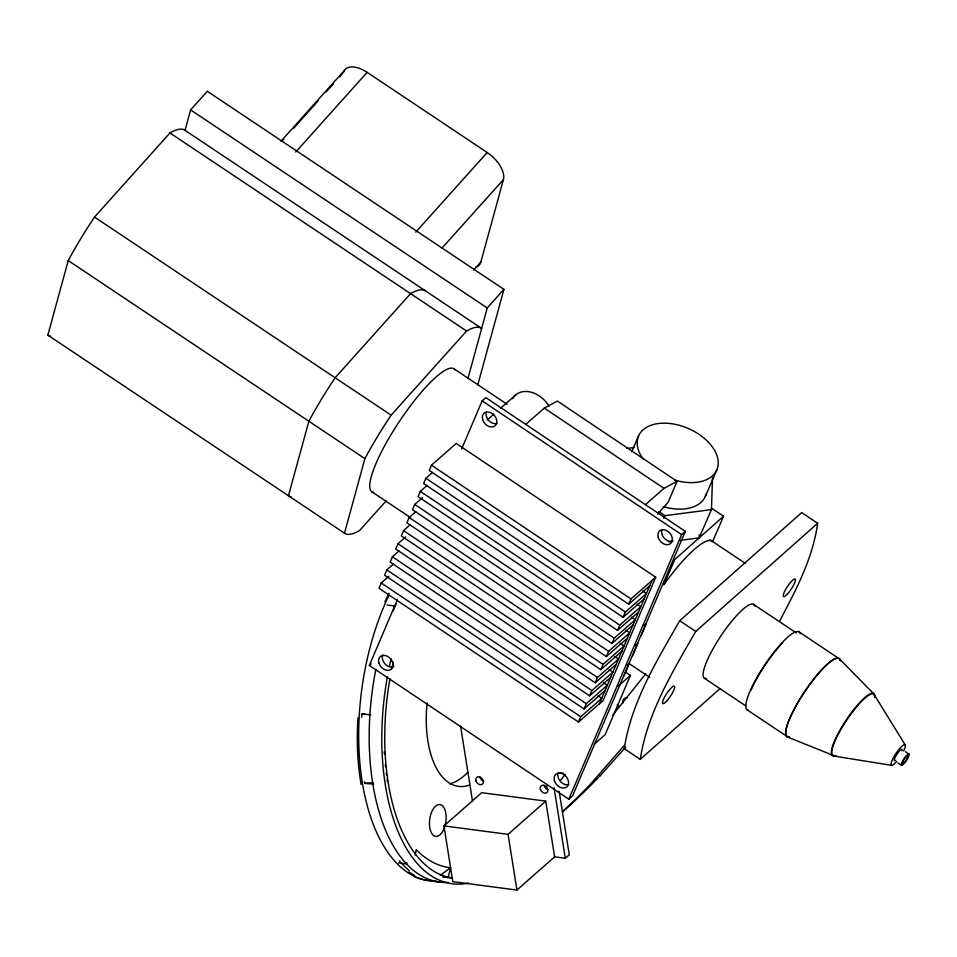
<?xml version="1.0" encoding="UTF-8"?>
<svg xmlns="http://www.w3.org/2000/svg" width="957" height="957" viewBox="0 0 957 957"><rect width="100%" height="100%" fill="white"/><g stroke="black" fill="none" stroke-linecap="round" stroke-linejoin="round"><path stroke-width="1.44" d="M680.295 540.334L699.172 537.87L699.28 534.975M699.172 537.87L711.434 509.603L712.546 477.687M361.698 717.212L361.913 714.101L364.713 713.814M640.257 759.356C647.339 712.798 672.687 671.623 695.715 631.429L817.673 523.288L801.667 512.605L679.709 620.734C656.693 660.94 631.333 702.115 624.251 748.673L640.257 759.356L720.083 688.573M817.673 523.288C812.864 558.302 795.949 590.158 779.644 620.997M406.892 862.556L406.569 863.944L398.602 862.891M415.123 855.056L416.367 849.684M440.818 881.517L440.651 882.21L432.456 881.134M447.326 877.402L448.295 877.27L450.496 867.736A185.479 94.42 -82.5 0 1 416.343 849.732M47.85 335.117L68.246 260.579A123.25 26.916 -56.3 0 1 94.516 217.095L169.939 132.963A123.25 26.916 -56.3 0 1 185.024 130.319L481.658 328.395A123.25 26.916 -56.3 0 0 466.573 331.026L391.138 415.171A123.25 26.916 -56.3 0 0 364.88 458.654L344.484 533.193L47.85 335.117A123.25 26.916 -56.3 0 0 50.542 336.194M185.024 130.319L190.61 109.899L207.298 91.286L503.932 289.361L477.806 384.798M473.631 270.089L480.857 262.027L503.418 179.605A24.655 13.183 41.9 0 0 487.173 152.51L367.141 72.361A24.655 13.183 41.9 0 0 343.372 72.744M467.925 378.565L487.245 307.975L503.932 289.361M388.985 576.198L381.233 582.992L378.984 588.28L578.459 722.045L599.501 703.61M393.459 564.08L386.819 569.905L384.558 575.193L584.045 708.958L605.075 690.523M399.045 550.981L392.406 556.807L390.145 562.094L589.62 695.859L610.662 677.424M405.732 536.925L397.98 543.72L395.731 549.007L595.206 682.772L616.248 664.337M410.206 524.795L403.567 530.621L401.306 535.908L600.793 669.673L621.823 651.239M415.793 511.708L409.153 517.534L406.892 522.821L606.367 656.586L627.409 638.152M422.48 497.64L414.728 504.435L412.479 509.722L611.954 643.487L632.996 625.053M426.954 485.522L420.314 491.348L418.053 496.635L617.54 630.4L638.57 611.966M432.54 472.423L425.901 478.249L423.64 483.536L623.127 617.301L644.157 598.867M651.992 580.48L599.357 703.945L603.066 700.691L655.712 577.227L456.226 443.462L431.475 465.162L429.226 470.449L628.701 604.214L649.743 585.78M461.681 448.857L482.137 400.875L485.845 397.622L685.332 531.386L572.525 795.937L568.817 799.191L369.33 665.426L397.394 599.632M525.752 424.37L544.306 408.113L557.381 401.067L677.077 481.323L668.046 502.485L657.543 514.124M578.459 722.045L580.72 716.757L601.75 698.323L598.029 695.823M584.045 708.958L586.294 703.658L607.336 685.224L603.616 682.736M589.62 695.859L591.881 690.571L612.911 672.137L609.202 669.637M595.206 682.772L597.467 677.472L618.497 659.038L614.777 656.55M600.793 669.673L603.042 664.385L624.084 645.951L620.363 643.451M606.367 656.586L608.628 651.286L629.67 632.852L625.95 630.364M611.954 643.487L614.215 638.199L635.245 619.765L631.536 617.265M617.54 630.4L619.789 625.112L640.831 606.666L637.111 604.178M623.127 617.301L625.376 612.013L646.418 593.579L642.697 591.079M628.701 604.214L630.962 598.926L655.712 577.227M568.817 799.191L681.623 534.64L685.332 531.386M623.976 675.965L629.239 663.62L627.074 665.522M632.553 655.868L637.817 643.523L635.651 645.413M641.118 635.759L646.382 623.414L644.217 625.304M625.579 672.161L630.412 675.403L605.147 734.665L594.225 744.235M631.74 451.74L638.63 435.842M663.787 518.359L664.959 515.667L711.434 509.603M705.297 496.48L716.781 469.971M723.564 516.242L712.606 541.542A73.952 16.149 -56.3 0 0 663.823 584.787L674.781 559.498L723.564 516.242L711.183 507.976M560.347 780.517L565.216 774.416M612.767 715.023L645.772 673.788M624.287 745.455L590.11 784.573A1075.309 800.674 49.1 0 1 562.596 811.56M625.734 747.118L600.015 775.9M280.891 141.289L344.388 70.459M281.932 141.277L283.739 139.267M293.679 128.178L318.071 100.964M326.205 91.896L333.431 83.833M339.759 76.775L342.474 73.749M295.749 151.996L367.141 72.361M415.781 232.132L487.173 152.51M441.967 248.15L503.418 179.605M385.97 501.109L359.569 530.549A123.25 26.916 -56.3 0 1 344.484 533.193M443.94 825.915L481.634 792.695L545.741 801.129L554.617 856.838L516.924 890.058L452.805 881.636L443.94 825.915L508.059 834.348L545.741 801.129M554.617 856.838L565.3 858.25L569.259 854.757L559.175 791.427M487.161 419.979L493.824 414.142M500.487 408.304L516.026 394.679M369.33 665.426L371.196 663.799M645.437 504.638L663.991 488.369L677.077 481.323M618.401 685.93L630.412 675.403M440.352 875.272L450.496 867.736M370.634 714.771L361.913 714.101M364.461 781.761L364.713 783.328L373.673 784.13M387.178 781.283L387.501 781.127A185.479 94.42 -82.5 0 1 387.154 779.118M626.811 448.462L634.084 447.517M668.68 541.853L671.575 541.471M364.737 783.436L373.266 782.563M387.071 604.896L395.361 606.224M559.295 772.766L563.661 773.34M443.151 876.839L448.02 877.473M833.427 755.982L891.601 765.337M445.029 877.091L444.347 876.983M786.965 736.77L832.542 755.133M414.644 875.535L408.866 871.947M190.61 109.899L487.245 307.975M169.939 132.963L466.573 331.026M453.785 368.672L507.102 404.273M710.13 539.88L745.359 563.374M658.847 511.588L664.959 515.667M798.999 631.847L839.002 658.572M753.506 604.369L796.296 632.936M905.442 751.688L908.935 754.02A6.783 1.483 -56.3 0 1 904.018 763.59A6.783 1.483 -56.3 0 1 902.499 761.282A6.783 1.483 -56.3 0 1 909.054 754.128M94.516 217.095L391.138 415.171M897.941 762.98L901.446 765.313M679.709 620.734L695.715 631.429M704.424 678.286L745.982 706.039M747.19 709.879L787.192 736.591M68.246 260.579L364.88 458.654M371.986 491.874L410.421 517.534M628.665 663.261L649.743 677.341M544.306 408.113L663.991 488.369M482.137 400.875L681.623 534.64M431.475 465.162L630.962 598.926M425.901 478.249L625.376 612.013M420.314 491.348L619.789 625.112M414.728 504.435L614.215 638.199M409.153 517.534L608.628 651.286M403.567 530.621L603.042 664.385M397.98 543.72L597.467 677.472M392.406 556.807L591.881 690.571M386.819 569.905L586.294 703.658M381.233 582.992L580.72 716.757M617.157 705.034L619.466 706.613M839.803 659.241L874.088 694.148M874.255 694.758L905.214 744.929M372.919 784.513L372.656 782.838M554.043 787.551L565.3 858.25M508.059 834.348L516.924 890.058M460.592 726.219L472.543 801.344M436.057 881.086A179.94 91.597 -82.5 0 1 362.512 783.747A179.94 91.597 -82.5 0 1 388.53 596.235M467.746 772.299A82.577 42.036 -82.5 0 1 449.395 783.807M469.038 785.23A82.577 42.036 -82.5 0 1 427.145 702.988M447.948 882.426A179.94 91.597 -82.5 0 1 375.814 669.529M393.231 610.757A179.94 91.597 -82.5 0 1 396.401 603.365M361.136 784.513A179.832 99.169 -80.7 0 1 358.002 717.75M386.556 775.026A185.479 94.42 -82.5 0 1 386.281 772.957M385.527 766.713A185.479 94.42 -82.5 0 1 385.3 764.607M384.403 753.937A185.479 94.42 -82.5 0 1 384.271 751.783M409.321 870.523A179.749 91.824 -80.8 0 1 399.404 860.881M432.54 880.655A179.82 91.752 -78.5 0 1 414.357 876.66M448.295 877.318A185.479 94.42 -82.5 0 1 443.713 876.576M384.87 601.953A179.784 99.42 -84.8 0 1 388.985 593.173M468.475 883.06A179.94 91.597 -82.5 0 1 387.358 676.862M389.547 665.749A179.94 91.597 -82.5 0 1 391.102 658.835M546.818 785.936A174.306 88.726 -82.5 0 1 545.801 788.688M450.926 877.844A174.306 88.726 -82.5 0 1 389.966 678.657M392.107 667.663A174.306 88.726 -82.5 0 1 393.291 662.28M451.656 877.701A174.306 88.726 -82.5 0 1 442.84 876.66M444.431 876.528A173.947 91.274 -76.1 0 1 443.486 876.445M835.975 755.468A36.976 8.075 -56.3 0 1 846.215 720.824A36.976 8.075 -56.3 0 1 874.782 697.019M896.709 761.413A12.321 2.692 -56.3 0 1 891.481 761.951A12.321 2.692 -56.3 0 1 901.901 746.269A12.321 2.692 -56.3 0 1 903.659 750.934M895.501 760.313A6.783 1.483 -56.3 0 1 894.903 757.824A6.783 1.483 -56.3 0 1 899.867 750.539A6.783 1.483 -56.3 0 1 901.996 750.802M291.155 496.862A123.25 26.916 -56.3 0 1 288.464 495.786L308.86 421.259A123.25 26.916 -56.3 0 1 335.129 377.764L410.553 293.632A123.25 26.916 -56.3 0 1 425.638 291M480.857 262.027A24.655 13.183 41.9 0 1 475.545 267.362M483.811 781.139A4.438 3.302 48.6 0 1 479.732 776.761M547.906 789.525A4.438 3.302 48.6 0 1 544.186 785.23M623.139 702.917A5.419 4.043 49.2 0 1 627.086 697.988M512.617 398.698A24.655 18.35 48.8 0 1 549.019 406.163M568.721 784.644A8.386 6.244 48.8 0 1 560.395 781.462A8.386 6.244 48.8 0 1 558.29 772.778M393.805 666.706A8.386 6.244 48.8 0 1 385.145 664.062A8.386 6.244 48.8 0 1 382.752 655.067M673.13 541.028A8.386 6.244 48.8 0 1 664.732 538.659A8.386 6.244 48.8 0 1 661.861 529.951M496.958 423.544A8.386 6.244 48.8 0 1 488.883 420.637A8.386 6.244 48.8 0 1 486.323 412.24M748.23 710.214A46.833 10.228 -56.3 0 1 765.636 663.632A46.833 10.228 -56.3 0 1 800.255 633.749M789.525 736.842A46.833 10.228 -56.3 0 1 804.311 692.33A46.833 10.228 -56.3 0 1 840.258 660.474M788.855 737.129A47.013 10.264 -56.3 0 1 805.232 690.822A47.013 10.264 -56.3 0 1 840.402 660.976M834.169 755.396A36.976 8.075 -56.3 0 1 848.225 717.08A36.976 8.075 -56.3 0 1 874.59 697.426M373.637 492.388A73.952 16.149 -56.3 0 1 398.973 422.025A73.952 16.149 -56.3 0 1 455.006 369.845M706.158 494.015A42.646 26.617 23.4 0 1 663.368 506.648M643.068 458.905A42.646 26.617 23.4 0 1 664.17 423.173A42.646 26.617 23.4 0 1 717.87 459.037A42.646 26.617 23.4 0 1 674.864 480.139M751.018 690.176A44.369 9.69 -56.3 0 1 782.539 642.984M706.637 678.513A44.369 9.69 -56.3 0 1 720.633 636.345A44.369 9.69 -56.3 0 1 754.69 606.164M599.979 775.864A1075.309 800.674 49.1 0 1 562.656 811.763M443.426 830.054A16.018 8.158 -82.5 0 0 440.304 804.681A16.018 8.158 -82.5 0 0 429.633 826.74A16.018 8.158 -82.5 0 0 443.426 830.054M904.341 762.526A4.929 1.077 -56.3 0 0 908.002 755.647A4.929 1.077 -56.3 0 0 903.229 760.839A4.929 1.077 -56.3 0 0 904.341 762.526M475.928 780.876A4.438 3.302 48.6 0 0 482.436 784.118A4.438 3.302 48.6 0 0 480.33 777.228A4.438 3.302 48.6 0 0 475.928 780.876M540.382 789.346A4.438 3.302 48.6 0 0 546.89 792.599A4.438 3.302 48.6 0 0 544.784 785.709A4.438 3.302 48.6 0 0 540.382 789.346M554.45 780.745A8.386 6.244 48.8 0 0 566.723 787.013A8.386 6.244 48.8 0 0 562.895 773.986A8.386 6.244 48.8 0 0 554.45 780.745M378.912 663.034A8.386 6.244 48.8 0 0 391.186 669.302A8.386 6.244 48.8 0 0 387.358 656.275A8.386 6.244 48.8 0 0 378.912 663.034M658.237 537.356A8.386 6.244 48.8 0 0 670.498 543.636A8.386 6.244 48.8 0 0 666.67 530.597A8.386 6.244 48.8 0 0 658.237 537.356M482.687 419.645A8.386 6.244 48.8 0 0 494.96 425.925A8.386 6.244 48.8 0 0 491.132 412.886A8.386 6.244 48.8 0 0 482.687 419.645M787.527 593.866A10.479 2.285 -56.3 0 0 795.303 579.236A10.479 2.285 -56.3 0 0 785.171 590.29A10.479 2.285 -56.3 0 0 787.527 593.866M666.79 700.919A10.479 2.285 -56.3 0 0 674.565 686.289A10.479 2.285 -56.3 0 0 664.433 697.342A10.479 2.285 -56.3 0 0 666.79 700.919"/></g></svg>
